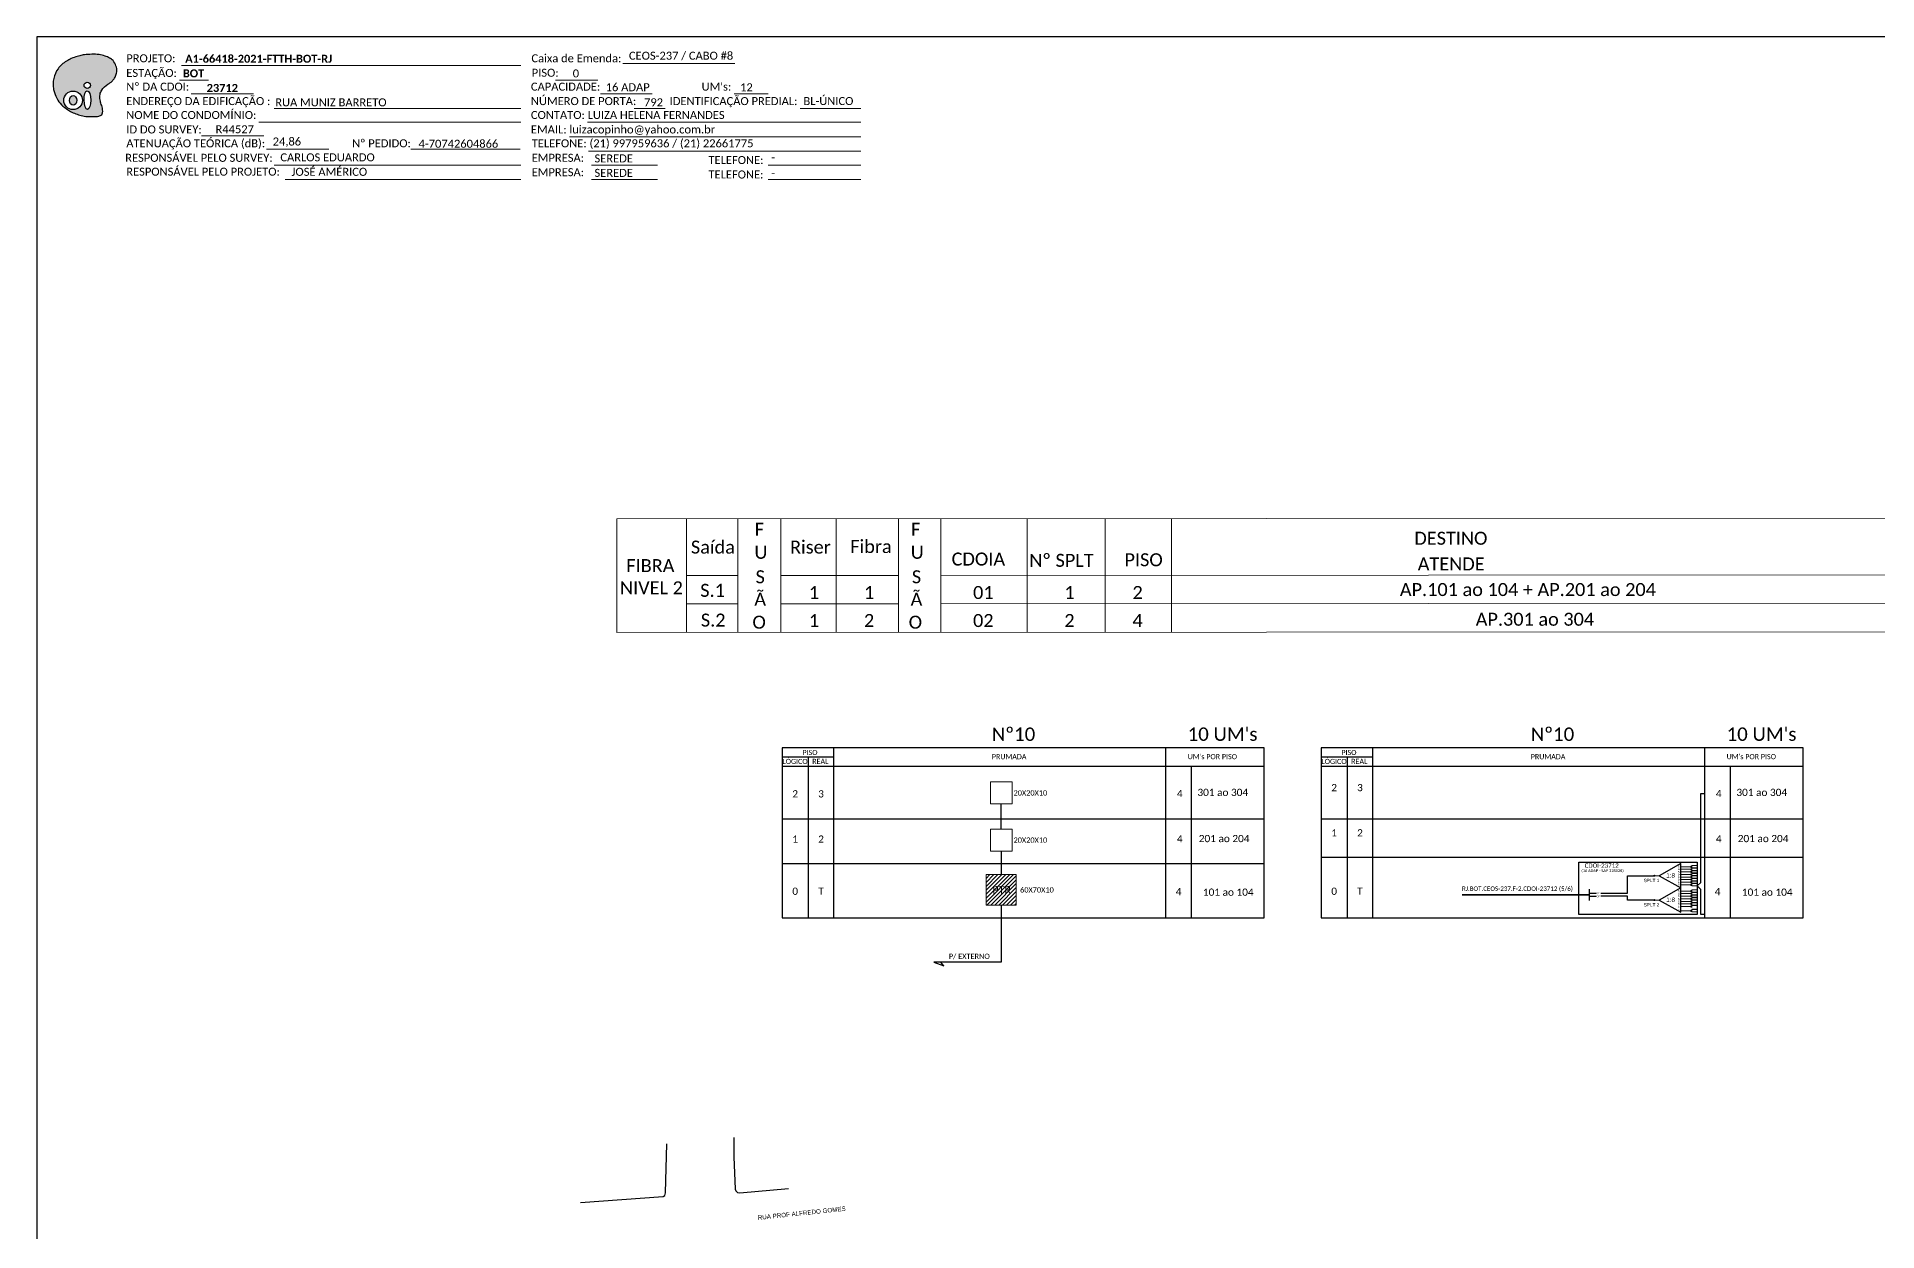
# Model space of a CAD drawing. Header units: millimetres. Extents: x 3188 to 4026, y 157 to 751.
# Drawn here: x 3187.9 to 3600.2, y 483.2 to 750.8 of the extents above; entities that cross this region are included whole.
import ezdxf
from ezdxf.enums import TextEntityAlignment as Align

# ---------------------------------------------------------------- set-up
doc = ezdxf.new("R2010")
doc.units = ezdxf.units.MM
doc.header["$LTSCALE"] = 0.1
doc.header["$MEASUREMENT"] = 0
for name, color, linetype, lineweight in [('(Notas)', 7, 'Continuous', 0), ('_NUMERAÇÃO_', 34, 'Continuous', 0), ('Segmento Logradouro Texto', 238, 'Continuous', 0)]:
    doc.layers.add(name, color=color, linetype=linetype, lineweight=lineweight)
doc.layers.add('QUADRA', color=7, linetype='Continuous')
doc.styles.add('ARIAL', font='arial.ttf')
doc.styles.add('DIGICADE', font='arial.ttf')
doc.styles.add('WMF-Calibri0', font='calibri.ttf')
doc.styles.add('WMF-Calibri1', font='calibrib.ttf')

# ---------------------------------------------------------------- blocks, each defined once
blk = doc.blocks.new('OI')
h = blk.add_hatch(color=40)
edge = h.paths.add_edge_path()
edge.add_spline(control_points=[(4.35, -0.67), (3.92, -0.99), (3.26, -1.5), (2.81, -2.59), (2.9, -3.5), (3.06, -4.27), (3.31, -4.85), (3.37, -5.39), (3.4, -5.88), (3.2, -6.4), (2.54, -6.61), (1.65, -6.63), (0.55, -6.67), (-0.56, -6.42), (-1.61, -6.14), (-2.77, -5.61), (-3.92, -4.77), (-4.89, -3.7), (-5.34, -2.65), (-5.6, -1.94), (-5.85, -0.96), (-5.71, 0.47), (-5.1, 2.02), (-4.14, 3.02), (-3.3, 3.61), (-2.37, 4.16), (-1.36, 4.44), (-0.56, 4.7), (0.79, 4.85), (2.24, 4.97), (3.79, 4.57), (4.67, 4.21), (5.44, 3.65), (5.76, 2.99), (6.03, 2.21), (6.01, 1.46), (5.72, 0.64), (5.31, 0.08), (4.88, -0.38), (4.51, -0.55), (4.35, -0.67)], knot_values=[0, 0, 0, 0, 1.60434, 2.417191, 3.427595, 4.282808, 4.776746, 5.304182, 5.888771, 6.258406, 6.858137, 7.79129, 8.986195, 10.124242, 11.187857, 12.242908, 13.953784, 15.414161, 16.515391, 17.349188, 17.675853, 19.552021, 21.515531, 22.568638, 23.63245, 24.621084, 25.782718, 26.745347, 27.142653, 29.870543, 31.004649, 31.921532, 32.709589, 33.801391, 34.042471, 35.192333, 35.971461, 36.628871, 37.254359, 37.836911, 37.836911, 37.836911, 37.836911], degree=3, periodic=0)
h.paths.add_polyline_path([(1.13, -0.87, -1), (-0.04, -0.87, -1)], flags=16)
edge = h.paths.add_edge_path(flags=16)
edge.add_ellipse((0.56, -3.59), major_axis=(-0.02, 1.71), ratio=0.361305, start_angle=0, end_angle=360)
h.paths.add_polyline_path([(-0.36, -3.62, -1), (-3.8, -3.62, -1)], flags=16)
edge = h.paths.add_edge_path(flags=0)
edge.add_ellipse((-2.08, -3.62), major_axis=(0, 0.885), ratio=0.758294, start_angle=0, end_angle=360)
at = {"color": 40}
for centre, radius in [((-2.08, -3.62), 1.72), ((0.54, -0.87), 0.587)]:
    blk.add_circle(centre, radius, dxfattribs=at)
blk.add_ellipse((-2.08, -3.62), major_axis=(0, 0.885), ratio=0.758294, start_param=-3.141592653589792, end_param=3.141592653589792, dxfattribs=at)
blk.add_ellipse((0.56, -3.59), major_axis=(-0.02, 1.71), ratio=0.361305, dxfattribs=at)
at = {"color": 40, "start_tangent": (-0.800898, -0.598801), "end_tangent": (-0.800898, -0.598801)}
blk.add_spline([(4.35, -0.67), (3.2, -1.78), (2.9, -2.54), (2.92, -3.55), (3.12, -4.38), (3.28, -4.85), (3.37, -5.37), (3.35, -5.95), (3.2, -6.29), (2.66, -6.55), (1.73, -6.63), (0.54, -6.62), (-0.58, -6.41), (-1.6, -6.11), (-2.56, -5.67), (-3.95, -4.67), (-4.89, -3.56), (-5.37, -2.56), (-5.64, -1.78), (-5.72, -1.46), (-5.63, 0.42), (-4.84, 2.22), (-4.13, 2.99), (-3.27, 3.62), (-2.4, 4.09), (-1.3, 4.47), (-0.37, 4.72), (0.02, 4.77), (2.75, 4.8), (3.85, 4.53), (4.69, 4.16), (5.31, 3.68), (5.85, 2.73), (5.93, 2.5), (5.94, 1.35), (5.67, 0.62), (5.29, 0.08), (4.84, -0.36), (4.35, -0.67)], degree=3, dxfattribs=at)

msp = doc.modelspace()

# ---------------------------------------------------------------- hatches: boundary and pattern name
h = msp.add_hatch()
h.set_pattern_fill('ANSI31', color=1, scale=5, style=0)
h.set_pattern_definition([(45, (3094.7306, 364.27615), (-0.4419417, 0.4419417), [])])
h.paths.add_polyline_path([(3400.54, 556.26), (3407.33, 556.26), (3407.33, 563.14), (3400.54, 563.14)])
h.paths.add_polyline_path([(3401.54, 558.43), (3406.58, 558.43), (3406.58, 561.01), (3401.54, 561.01)], flags=24)
h = msp.add_hatch(color=3)
h.dxf.hatch_style = 1
edge = h.paths.add_edge_path()
edge.add_arc((3550.26, 562.86), 0.121, 0, 360)
h = msp.add_hatch(color=3)
h.dxf.hatch_style = 1
edge = h.paths.add_edge_path()
edge.add_arc((3550.26, 557.41), 0.121, 0, 360)

# ---------------------------------------------------------------- linework, layer by layer
at = {"layer": '(Notas)', "lineweight": 0}
for p, q in [((3333.43, 617.37), (3333.43, 642.83)), ((3344.96, 617.37), (3344.96, 642.83)), ((3354.6, 617.37), (3354.6, 642.83)), ((3366.94, 617.37), (3366.94, 642.83)), ((3380.97, 617.37), (3380.97, 642.83)), ((3390.43, 617.37), (3390.43, 642.83)), ((3409.74, 617.38), (3409.74, 642.83)), ((3427.22, 617.39), (3427.22, 642.83)), ((3442.13, 617.4), (3442.13, 642.83))]:
    msp.add_line(p, q, dxfattribs=at)
at = {"color": 1}
msp.add_line((3535.65, 559.83), (3535.65, 557.33), dxfattribs=at)
msp.add_lwpolyline([(3187.9, 156.77), (4026.46, 156.77), (4026.46, 750.77), (3187.9, 750.77)], close=True)
at = {"color": 7, "lineweight": 0}
for points in [[(3220.34, 744.31), (3296.32, 744.31)], [(3319.15, 744.8), (3344.29, 744.8)], [(3219.83, 741.03), (3226.38, 741.03)], [(3304.11, 741.08), (3313.59, 741.08)], [(3222.49, 737.96), (3236.43, 737.96)], [(3241.06, 734.73), (3296.32, 734.73)], [(3314.16, 737.96), (3325.78, 737.96)], [(3321.75, 734.73), (3328.69, 734.73)], [(3344.1, 737.96), (3351.77, 737.96)], [(3358.92, 734.73), (3372.48, 734.73)], [(3237.65, 731.61), (3296.32, 731.61)], [(3311.28, 731.61), (3372.5, 731.61)], [(3224.81, 728.55), (3238.75, 728.55)], [(3307.24, 728.38), (3372.5, 728.38)], [(3239.34, 725.58), (3253.29, 725.58)], [(3241.06, 722.03), (3296.32, 722.03)], [(3271.67, 725.59), (3296.17, 725.59)], [(3311.52, 725.14), (3372.5, 725.14)], [(3312.13, 722.03), (3326.93, 722.03)], [(3351.73, 722.03), (3372.5, 722.03)], [(3243.55, 718.79), (3296.32, 718.79)], [(3312.13, 718.79), (3326.93, 718.79)], [(3351.73, 718.79), (3372.5, 718.79)]]:
    msp.add_lwpolyline(points, dxfattribs=at)
at = {"color": 0}
for points in [[(3462.86, 591.54), (3354.9, 591.54)], [(3583.6, 591.54), (3475.64, 591.54)], [(3354.9, 589.49), (3366.47, 589.49)], [(3354.9, 587.43), (3462.86, 587.43)], [(3475.64, 589.49), (3487.21, 589.49)], [(3475.64, 587.43), (3583.6, 587.43)]]:
    msp.add_lwpolyline(points, dxfattribs=at)
for points in [[(3354.9, 591.54), (3354.9, 587.43)], [(3366.47, 587.43), (3366.47, 591.54)], [(3440.76, 591.54), (3440.76, 587.43)], [(3462.86, 587.43), (3462.86, 591.54)], [(3475.64, 591.54), (3475.64, 587.43)], [(3487.21, 587.43), (3487.21, 591.54)], [(3561.5, 591.54), (3561.5, 587.43)], [(3583.6, 587.43), (3583.6, 591.54)], [(3354.9, 587.43), (3462.86, 587.43)], [(3354.9, 587.43), (3462.86, 587.43)], [(3354.9, 587.43), (3462.86, 587.43)], [(3354.9, 587.43), (3354.9, 553.41), (3462.86, 553.41), (3462.86, 587.43)], [(3360.69, 589.49), (3360.69, 587.43)], [(3360.69, 587.43), (3360.69, 553.41)], [(3366.47, 553.41), (3366.47, 587.43)], [(3440.76, 587.43), (3440.76, 553.41)], [(3446.55, 553.41), (3446.55, 587.43)], [(3475.64, 587.43), (3583.6, 587.43)], [(3475.64, 587.43), (3583.6, 587.43)], [(3475.64, 587.43), (3583.6, 587.43)], [(3475.64, 587.43), (3475.64, 553.41), (3583.6, 553.41), (3583.6, 587.43)], [(3481.43, 589.49), (3481.43, 587.43)], [(3481.43, 587.43), (3481.43, 553.41)], [(3487.21, 553.41), (3487.21, 587.43)], [(3561.5, 587.43), (3561.5, 553.41)], [(3567.29, 553.41), (3567.29, 587.43)], [(3354.9, 575.6), (3462.86, 575.6)], [(3475.64, 575.6), (3583.6, 575.6)], [(3354.9, 565.59), (3462.86, 565.59)], [(3475.64, 566.98), (3583.6, 566.98)]]:
    msp.add_lwpolyline(points)
at = {"color": 7, "lineweight": 0}
for points in [[(3406.38, 583.87), (3401.54, 583.87), (3401.54, 578.96), (3406.38, 578.96)], [(3406.38, 573.29), (3401.54, 573.29), (3401.54, 568.38), (3406.38, 568.38)]]:
    msp.add_lwpolyline(points, close=True, dxfattribs=at)
at = {"color": 3}
for points in [[(3403.96, 573.29), (3403.96, 578.96)], [(3561.5, 554.21), (3560.68, 554.21), (3560.68, 559.81), (3559.89, 560.56), (3560.68, 561.31), (3560.68, 581.26), (3561.5, 581.26)], [(3403.96, 568.38), (3403.93, 563.14)], [(3538.26, 558.98), (3544.25, 558.98), (3544.25, 562.86), (3550.26, 562.86)], [(3535.65, 558.98), (3537.23, 558.98)]]:
    msp.add_lwpolyline(points, dxfattribs=at)
at = {"color": 1}
msp.add_lwpolyline([(3533.33, 565.93), (3559.89, 565.93), (3559.89, 554.21), (3533.33, 554.21)], close=True, dxfattribs=at)
for points in [[(3556.21, 565.58), (3551.37, 562.86), (3556.21, 560.13), (3556.21, 565.58)], [(3556.21, 560.13), (3551.37, 557.41), (3556.21, 554.68), (3556.21, 560.13)], [(3403.93, 556.26), (3403.93, 543.48), (3388.86, 543.48)], [(3388.86, 543.48), (3391.07, 542.68)], [(3391.07, 542.68), (3390.37, 543.59)]]:
    msp.add_lwpolyline(points, dxfattribs=at)
at = {"color": 3, "lineweight": 0}
for points in [[(3558.4, 564.87), (3556.21, 564.87)], [(3558.69, 565.12), (3558.69, 564.63)], [(3558.69, 565.12), (3559.89, 565.12)], [(3556.21, 564.3), (3558.4, 564.3)], [(3556.21, 563.72), (3558.4, 563.72)], [(3556.21, 563.15), (3558.4, 563.15)], [(3556.21, 562.57), (3558.4, 562.57)], [(3556.21, 561.99), (3558.4, 561.99)], [(3556.21, 561.42), (3558.4, 561.42)], [(3556.21, 560.84), (3558.4, 560.84)], [(3558.69, 564.63), (3559.89, 564.63)], [(3558.69, 564.54), (3558.69, 564.05)], [(3558.69, 564.54), (3559.89, 564.54)], [(3558.69, 564.05), (3559.89, 564.05)], [(3558.69, 563.97), (3558.69, 563.48)], [(3558.69, 563.97), (3559.89, 563.97)], [(3558.69, 563.48), (3559.89, 563.48)], [(3558.69, 563.39), (3558.69, 562.9)], [(3558.69, 563.39), (3559.89, 563.39)], [(3558.69, 562.9), (3559.89, 562.9)], [(3558.69, 562.82), (3558.69, 562.32)], [(3558.69, 562.82), (3559.89, 562.82)], [(3558.69, 562.32), (3559.89, 562.32)], [(3558.69, 562.24), (3558.69, 561.75)], [(3558.69, 562.24), (3559.89, 562.24)], [(3558.69, 561.75), (3559.89, 561.75)], [(3558.69, 561.66), (3558.69, 561.17)], [(3558.69, 561.66), (3559.89, 561.66)], [(3558.69, 561.17), (3559.89, 561.17)], [(3558.69, 561.09), (3558.69, 560.59)], [(3558.69, 561.09), (3559.89, 561.09)], [(3558.4, 559.43), (3556.21, 559.43)], [(3556.21, 558.85), (3558.4, 558.85)], [(3556.21, 558.27), (3558.4, 558.27)], [(3556.21, 557.7), (3558.4, 557.7)], [(3556.21, 557.12), (3558.4, 557.12)], [(3558.69, 560.59), (3559.89, 560.59)], [(3558.69, 559.67), (3558.69, 559.18)], [(3558.69, 559.67), (3559.89, 559.67)], [(3558.69, 559.18), (3559.89, 559.18)], [(3558.69, 559.1), (3558.69, 558.6)], [(3558.69, 559.1), (3559.89, 559.1)], [(3558.69, 558.6), (3559.89, 558.6)], [(3558.69, 558.52), (3558.69, 558.03)], [(3558.69, 558.52), (3559.89, 558.52)], [(3558.69, 558.03), (3559.89, 558.03)], [(3558.69, 557.94), (3558.69, 557.45)], [(3558.69, 557.94), (3559.89, 557.94)], [(3558.69, 557.45), (3559.89, 557.45)], [(3558.69, 557.37), (3558.69, 556.87)], [(3558.69, 557.37), (3559.89, 557.37)], [(3558.69, 556.87), (3559.89, 556.87)], [(3558.69, 556.79), (3558.69, 556.3)], [(3558.69, 556.79), (3559.89, 556.79)], [(3556.21, 556.54), (3558.4, 556.54)], [(3556.21, 555.97), (3558.4, 555.97)], [(3556.21, 555.02), (3558.4, 555.02)], [(3558.69, 556.3), (3559.89, 556.3)], [(3558.69, 556.21), (3558.69, 555.72)], [(3558.69, 556.21), (3559.89, 556.21)], [(3558.69, 555.35), (3559.89, 555.35)], [(3558.69, 555.27), (3558.69, 554.78)], [(3558.69, 555.27), (3559.89, 555.27)], [(3558.69, 554.78), (3559.89, 554.78)]]:
    msp.add_lwpolyline(points, dxfattribs=at)
for points in [[(3558.4, 565.02), (3558.69, 565.02), (3558.69, 564.73), (3558.4, 564.73)], [(3558.4, 564.44), (3558.69, 564.44), (3558.69, 564.16), (3558.4, 564.16)], [(3558.4, 563.86), (3558.69, 563.86), (3558.69, 563.58), (3558.4, 563.58)], [(3558.4, 563.29), (3558.69, 563.29), (3558.69, 563), (3558.4, 563)], [(3558.4, 562.71), (3558.69, 562.71), (3558.69, 562.43), (3558.4, 562.43)], [(3558.4, 562.14), (3558.69, 562.14), (3558.69, 561.85), (3558.4, 561.85)], [(3558.4, 561.56), (3558.69, 561.56), (3558.69, 561.27), (3558.4, 561.27)], [(3558.4, 560.98), (3558.69, 560.98), (3558.69, 560.7), (3558.4, 560.7)], [(3558.4, 559.57), (3558.69, 559.57), (3558.69, 559.28), (3558.4, 559.28)], [(3558.4, 558.99), (3558.69, 558.99), (3558.69, 558.71), (3558.4, 558.71)], [(3558.4, 558.42), (3558.69, 558.42), (3558.69, 558.13), (3558.4, 558.13)], [(3558.4, 557.84), (3558.69, 557.84), (3558.69, 557.55), (3558.4, 557.55)], [(3558.4, 557.26), (3558.69, 557.26), (3558.69, 556.98), (3558.4, 556.98)], [(3558.4, 556.69), (3558.69, 556.69), (3558.69, 556.4), (3558.4, 556.4)], [(3558.4, 556.11), (3558.69, 556.11), (3558.69, 555.82), (3558.4, 555.82)], [(3558.4, 555.17), (3558.69, 555.17), (3558.69, 554.88), (3558.4, 554.88)]]:
    msp.add_lwpolyline(points, close=True, dxfattribs=at)
at = {"color": 1, "lineweight": 0}
msp.add_lwpolyline([(3400.54, 563.14), (3407.33, 563.14), (3407.33, 556.26), (3400.54, 556.26)], close=True, dxfattribs=at)
for points in [[(3551.37, 562.86), (3550.26, 562.86)], [(3551.37, 557.41), (3550.26, 557.41)]]:
    msp.add_lwpolyline(points, dxfattribs=at)
at = {"color": 1}
msp.add_lwpolyline([(3507.14, 558.58, 0.4, 0.4, 0), (3535.65, 558.58, 0.4, 0.4, 0)], format="xyseb", dxfattribs=at)
at = {"color": 2}
for points in [[(3535.65, 558.25), (3537.23, 558.25)], [(3550.26, 557.41), (3544.25, 557.41), (3544.25, 558.25), (3538.26, 558.25)]]:
    msp.add_lwpolyline(points, dxfattribs=at)
at = {"color": 3}
for centre in [(3550.26, 562.86), (3550.26, 557.41)]:
    msp.add_circle(centre, 0.121, dxfattribs=at)
at = {"layer": '_NUMERAÇÃO_', "color": 0, "lineweight": 0}
for p, q in [((3636.19, 642.97), (3317.8, 642.83)), ((3317.8, 642.83), (3317.8, 617.33)), ((3344.96, 630.12), (3333.43, 630.12)), ((3380.97, 630.12), (3354.6, 630.12)), ((3636.19, 630.25), (3390.43, 630.12)), ((3344.96, 623.78), (3333.43, 623.78)), ((3380.97, 623.78), (3354.6, 623.78)), ((3636.19, 623.92), (3390.43, 623.78)), ((3636.19, 617.5), (3317.8, 617.33))]:
    msp.add_line(p, q, dxfattribs=at)
at = {"layer": 'QUADRA', "color": 3}
msp.add_lwpolyline([(3344.06, 504.24), (3344.02, 499.92), (3344.31, 492.65), (3344.47, 492.29), (3344.84, 491.93), (3345.36, 491.81), (3356.28, 492.84)], dxfattribs=at)
at = {"layer": 'QUADRA', "color": 4}
for points in [[(3344.06, 504.24), (3344.02, 499.92), (3344.31, 492.65), (3344.47, 492.29), (3344.84, 491.93), (3345.36, 491.81), (3356.28, 492.84)], [(3309.68, 489.7), (3328.25, 490.98), (3328.62, 491.21), (3328.77, 491.81), (3329.01, 502.81)], [(3309.68, 489.7), (3328.25, 490.98), (3328.62, 491.21), (3328.77, 491.81), (3329.01, 502.81)]]:
    msp.add_lwpolyline(points, dxfattribs=at)

# ---------------------------------------------------------------- block references
at = {"color": 7, "xscale": 1.213923925195771, "yscale": 1.213923925533891, "zscale": 1.213923925163967, "rotation": 0.1532895858424417}
msp.add_blockref('OI', (3198.54, 740.94), dxfattribs=at)

# ---------------------------------------------------------------- texts
at = {"color": 7, "lineweight": 0, "style": 'WMF-Calibri0'}
for s, height, p in [('PROJETO:', 1.793, (3207.94, 745.06)), ('Caixa de Emenda:', 1.7927, (3298.7, 745.06)), ('ESTAÇÃO:', 1.793, (3207.94, 741.78)), ('PISO:', 1.793, (3298.77, 741.82)), ('Nº DA CDOI:', 1.7927, (3207.94, 738.71)), ('CAPACIDADE:', 1.7927, (3298.59, 738.71)), ("UM's:", 1.793, (3336.83, 738.71)), ('ENDEREÇO DA EDIFICAÇÃO :', 1.7927, (3207.94, 735.47)), ('NOME DO CONDOMÍNIO: ', 1.7927, (3207.94, 732.36)), ('CONTATO: LUIZA HELENA FERNANDES', 1.7927, (3298.59, 732.36)), ('NÚMERO DE PORTA:', 1.7927, (3298.59, 735.47)), ('IDENTIFICAÇÃO PREDIAL:', 1.7927, (3329.67, 735.47)), ('ID DO SURVEY:', 1.7927, (3207.94, 729.12)), ('EMAIL: luizacopinho@yahoo.com.br', 1.7927, (3298.59, 729.12)), ('ATENUAÇÃO TEÓRICA (dB):', 1.7927, (3207.94, 726.01)), ('Nº PEDIDO:', 1.793, (3258.53, 726.02)), ('TELEFONE: (21) 997959636 / (21) 22661775 ', 1.7927, (3298.77, 726.01)), ('RESPONSÁVEL PELO SURVEY:', 1.7927, (3207.7, 722.77)), ('RESPONSÁVEL PELO PROJETO:', 1.7927, (3207.94, 719.66)), ('EMPRESA:', 1.793, (3298.77, 722.77)), ('TELEFONE:', 1.793, (3338.37, 722.27)), ('EMPRESA:', 1.793, (3298.77, 719.54)), ('TELEFONE:', 1.793, (3338.37, 719.03))]:
    msp.add_text(s, height=height, dxfattribs=at).set_placement(p)
at = {"color": 7}
for s, height, style, p in [('A1-66418-2021-FTTH-BOT-RJ ', 1.7927, 'WMF-Calibri1', (3221.14, 744.96)), ('CEOS-237 / CABO #8', 1.7927, 'WMF-Calibri0', (3320.55, 745.64)), ('BOT', 1.793, 'WMF-Calibri1', (3220.62, 741.68)), ('0', 1.79, 'WMF-Calibri0', (3307.96, 741.67)), ('16 ADAP ', 1.793, 'WMF-Calibri0', (3315.34, 738.58)), ('12', 1.793, 'WMF-Calibri0', (3345.45, 738.56)), ('RUA MUNIZ BARRETO', 1.7927, 'WMF-Calibri0', (3241.32, 735.19)), ('792', 1.793, 'WMF-Calibri0', (3323.93, 735.2)), ('BL-ÚNICO', 1.793, 'WMF-Calibri0', (3359.64, 735.48)), ('R44527', 1.793, 'WMF-Calibri0', (3227.94, 729.16)), ('24,86', 1.793, 'WMF-Calibri0', (3240.74, 726.42)), ('4-70742604866', 1.7927, 'WMF-Calibri0', (3273.42, 725.92)), ('CARLOS EDUARDO', 1.7927, 'WMF-Calibri0', (3242.46, 722.87)), ('JOSÉ AMÉRICO', 1.7927, 'WMF-Calibri0', (3244.95, 719.63)), ('SEREDE', 1.793, 'WMF-Calibri0', (3312.83, 722.63)), ('-', 1.79, 'WMF-Calibri0', (3352.44, 722.89)), ('SEREDE', 1.793, 'WMF-Calibri0', (3312.83, 719.39)), ('-', 1.79, 'WMF-Calibri0', (3352.44, 719.39)), ('20X20X10', 1.186, 'WMF-Calibri0', (3406.71, 580.82)), ('301 ao 304', 1.62, 'WMF-Calibri0', (3447.9, 580.72)), ('301 ao 304', 1.62, 'WMF-Calibri0', (3568.64, 580.72)), ('20X20X10', 1.186, 'WMF-Calibri0', (3406.71, 570.24)), ('201 ao 204', 1.62, 'WMF-Calibri0', (3448.21, 570.38)), ('201 ao 204', 1.62, 'WMF-Calibri0', (3568.95, 570.38)), ('PTR', 1.716, 'WMF-Calibri0', (3401.97, 558.87)), ('60X70X10', 1.186, 'WMF-Calibri0', (3408.18, 559.1)), ('101 ao 104', 1.62, 'WMF-Calibri0', (3449.13, 558.37)), ('101 ao 104', 1.62, 'WMF-Calibri0', (3569.87, 558.37)), ('P/ EXTERNO', 1.186, 'WMF-Calibri0', (3392.22, 544.22))]:
    msp.add_text(s, height=height, dxfattribs=dict(at, style=style)).set_placement(p)
at = {"color": 7, "style": 'WMF-Calibri1'}
msp.add_text('23712', height=1.793, dxfattribs=at).set_placement((3229.46, 738.42), align=Align.CENTER)
at = {"color": 7, "linetype": 'Continuous', "lineweight": 0, "style": 'WMF-Calibri0'}
for s, height, p in [('F', 2.91, (3349.78, 640.45)), ('F', 2.91, (3384.8, 640.45)), ('DESTINO', 2.911, (3504.68, 638.45)), ('Saída', 2.911, (3339.36, 636.47)), ('U', 2.91, (3350.11, 635.3)), ('Riser', 2.911, (3361.2, 636.47)), ('Fibra', 2.911, (3374.77, 636.6)), ('U', 2.91, (3385.13, 635.3)), ('CDOIA', 2.911, (3398.83, 633.79)), ('Nº SPLT', 2.911, (3417.45, 633.5)), ('PISO', 2.911, (3435.85, 633.63)), ('FIBRA ', 2.911, (3325.86, 632.32)), ('S', 2.91, (3349.96, 629.82)), ('S', 2.91, (3384.97, 629.82)), ('ATENDE', 2.911, (3504.75, 632.7)), ('NIVEL 2', 2.911, (3325.59, 627.35)), ('S.1', 2.911, (3339.29, 626.78)), ('Ã', 2.91, (3349.95, 624.8)), ('1', 2.91, (3362.01, 626.3)), ('1', 2.91, (3374.35, 626.3)), ('Ã', 2.91, (3384.96, 624.8)), ('01', 2.911, (3399.94, 626.3)), ('1', 2.91, (3419.24, 626.3)), ('2', 2.91, (3434.5, 626.3)), ('AP.101 ao 104 + AP.201 ao 204 ', 2.9106, (3522.45, 626.96)), ('S.2', 2.911, (3339.42, 620.12)), ('O', 2.91, (3349.71, 619.65)), ('1', 2.91, (3362.01, 620.02)), ('2', 2.91, (3374.35, 620.02)), ('O', 2.91, (3384.72, 619.65)), ('02', 2.911, (3399.94, 620.02)), ('2', 2.91, (3419.24, 620.02)), ('4', 2.91, (3434.5, 620.02)), ('AP.301 ao 304', 2.9106, (3523.51, 620.31))]:
    msp.add_text(s, height=height, dxfattribs=at).set_placement(p, align=Align.MIDDLE_CENTER)
at = {"color": 0, "style": 'WMF-Calibri0'}
for s, height, p in [('Nº10', 3, (3401.84, 593.06)), ("10 UM's", 3, (3445.71, 593.07)), ('Nº10', 3, (3522.58, 593.06)), ("10 UM's", 3, (3566.45, 593.07)), ('     PISO', 1.15, (3357.38, 589.89)), ('PRUMADA', 1.15, (3401.84, 588.95)), ("UM's POR PISO", 1.15, (3445.71, 588.96)), ('     PISO', 1.15, (3478.12, 589.89)), ('PRUMADA', 1.15, (3522.58, 588.95)), ("UM's POR PISO", 1.15, (3566.45, 588.96)), ('  LÓGICO', 1.15, (3354.11, 587.88)), ('    REAL', 1.15, (3359.99, 587.9)), ('  LÓGICO', 1.15, (3474.85, 587.88)), ('    REAL', 1.15, (3480.73, 587.9))]:
    msp.add_text(s, height=height, dxfattribs=at).set_placement(p)
at = {"color": 1}
for s, height, style, p in [('CDOI-23712', 1, 'WMF-Calibri0', (3534.65, 564.64)), ('S1', 0.375, 'ARIAL', (3555.52, 564.74)), ('1:8', 1, 'ARIAL', (3552.94, 562.43)), ('S2', 0.375, 'ARIAL', (3555.52, 564.15)), ('S3', 0.375, 'ARIAL', (3555.52, 563.54)), ('S4', 0.375, 'ARIAL', (3555.52, 562.95)), ('S5', 0.375, 'ARIAL', (3555.52, 562.35)), ('S6', 0.375, 'ARIAL', (3555.52, 561.79)), ('S7', 0.375, 'ARIAL', (3555.52, 561.24)), ('S8', 0.375, 'ARIAL', (3555.52, 560.68)), ('RJ.BOT.CEOS-237.F-2.CDOI-23712 (5/6)', 1, 'WMF-Calibri0', (3507.17, 559.46)), ('1:8', 1, 'ARIAL', (3552.94, 556.98)), ('S1', 0.375, 'ARIAL', (3555.52, 559.29)), ('S2', 0.375, 'ARIAL', (3555.52, 558.7)), ('S3', 0.375, 'ARIAL', (3555.52, 558.09)), ('S4', 0.375, 'ARIAL', (3555.52, 557.5)), ('S5', 0.375, 'ARIAL', (3555.52, 556.9)), ('S6', 0.375, 'ARIAL', (3555.52, 556.34)), ('S7', 0.375, 'ARIAL', (3555.52, 555.79)), ('S8', 0.375, 'ARIAL', (3555.52, 554.86))]:
    msp.add_text(s, height=height, dxfattribs=dict(at, style=style)).set_placement(p)
at = {"color": 1, "style": 'WMF-Calibri0'}
msp.add_text('(16 ADAP - SAP 328028)', height=0.625, dxfattribs=at).set_placement((3538.66, 563.68), align=Align.CENTER)
at = {"color": 7, "style": 'ARIAL', "text_generation_flag": 6}
for s, p in [('SPLT 1', (3547.88, 561.42)), ('SPLT 2', (3547.88, 555.97))]:
    msp.add_text(s, height=0.75, rotation=180, dxfattribs=at).set_placement(p)
at = {"style": 'ARIAL'}
for s, p in [('01', (3537.73, 558.98)), ('02', (3537.73, 558.25))]:
    msp.add_text(s, height=0.5, dxfattribs=at).set_placement(p, align=Align.MIDDLE_CENTER)
at = {"color": 7, "style": 'WMF-Calibri0'}
for tag, flags, p in [('2', 4, (3357.79, 581.2)), ('3', 4, (3363.58, 581.2)), ('4', 4, (3443.95, 581.27)), ('2', 4, (3478.53, 582.6)), ('3', 4, (3484.32, 582.6)), ('4', 4, (3564.69, 581.27)), ('1', 4, (3478.53, 572.46)), ('2', 4, (3484.32, 572.47)), ('1', 4, (3357.79, 571.06)), ('2', 4, (3363.58, 571.07)), ('4', 4, (3443.95, 571.13)), ('4', 4, (3564.69, 571.13)), ('0', 4, (3357.79, 559.39)), ('T', 12, (3363.58, 559.41)), ('4', 4, (3443.69, 559.31)), ('0', 4, (3478.53, 559.39)), ('T', 12, (3484.32, 559.41)), ('4', 4, (3564.43, 559.31))]:
    msp.add_attdef(tag, text='XX', height=1.62, dxfattribs=dict(at, flags=flags)).set_placement(p, align=Align.MIDDLE_CENTER)
at = {"layer": 'Segmento Logradouro Texto', "linetype": 'Continuous', "insert": (3349.36, 486.75), "char_height": 1, "width": 20.0716, "attachment_point": 1, "rotation": 6.0093, "style": 'DIGICADE'}
msp.add_mtext('\\fArial|b0|i0|c0|p34;\\W1.0000000000;\\T1.0000000000;\\o\\lRUA PROF ALFREDO GOMES', dxfattribs=at)
at = {"layer": 'Segmento Logradouro Texto', "color": 5, "linetype": 'Continuous', "insert": (3349.36, 486.75), "char_height": 1, "width": 20.0716, "attachment_point": 1, "rotation": 6.0093, "style": 'DIGICADE'}
msp.add_mtext('\\fArial|b0|i0|c0|p34;\\W1.0000000000;\\T1.0000000000;\\o\\lRUA PROF ALFREDO GOMES', dxfattribs=at)

doc.saveas('drawing.dxf')
